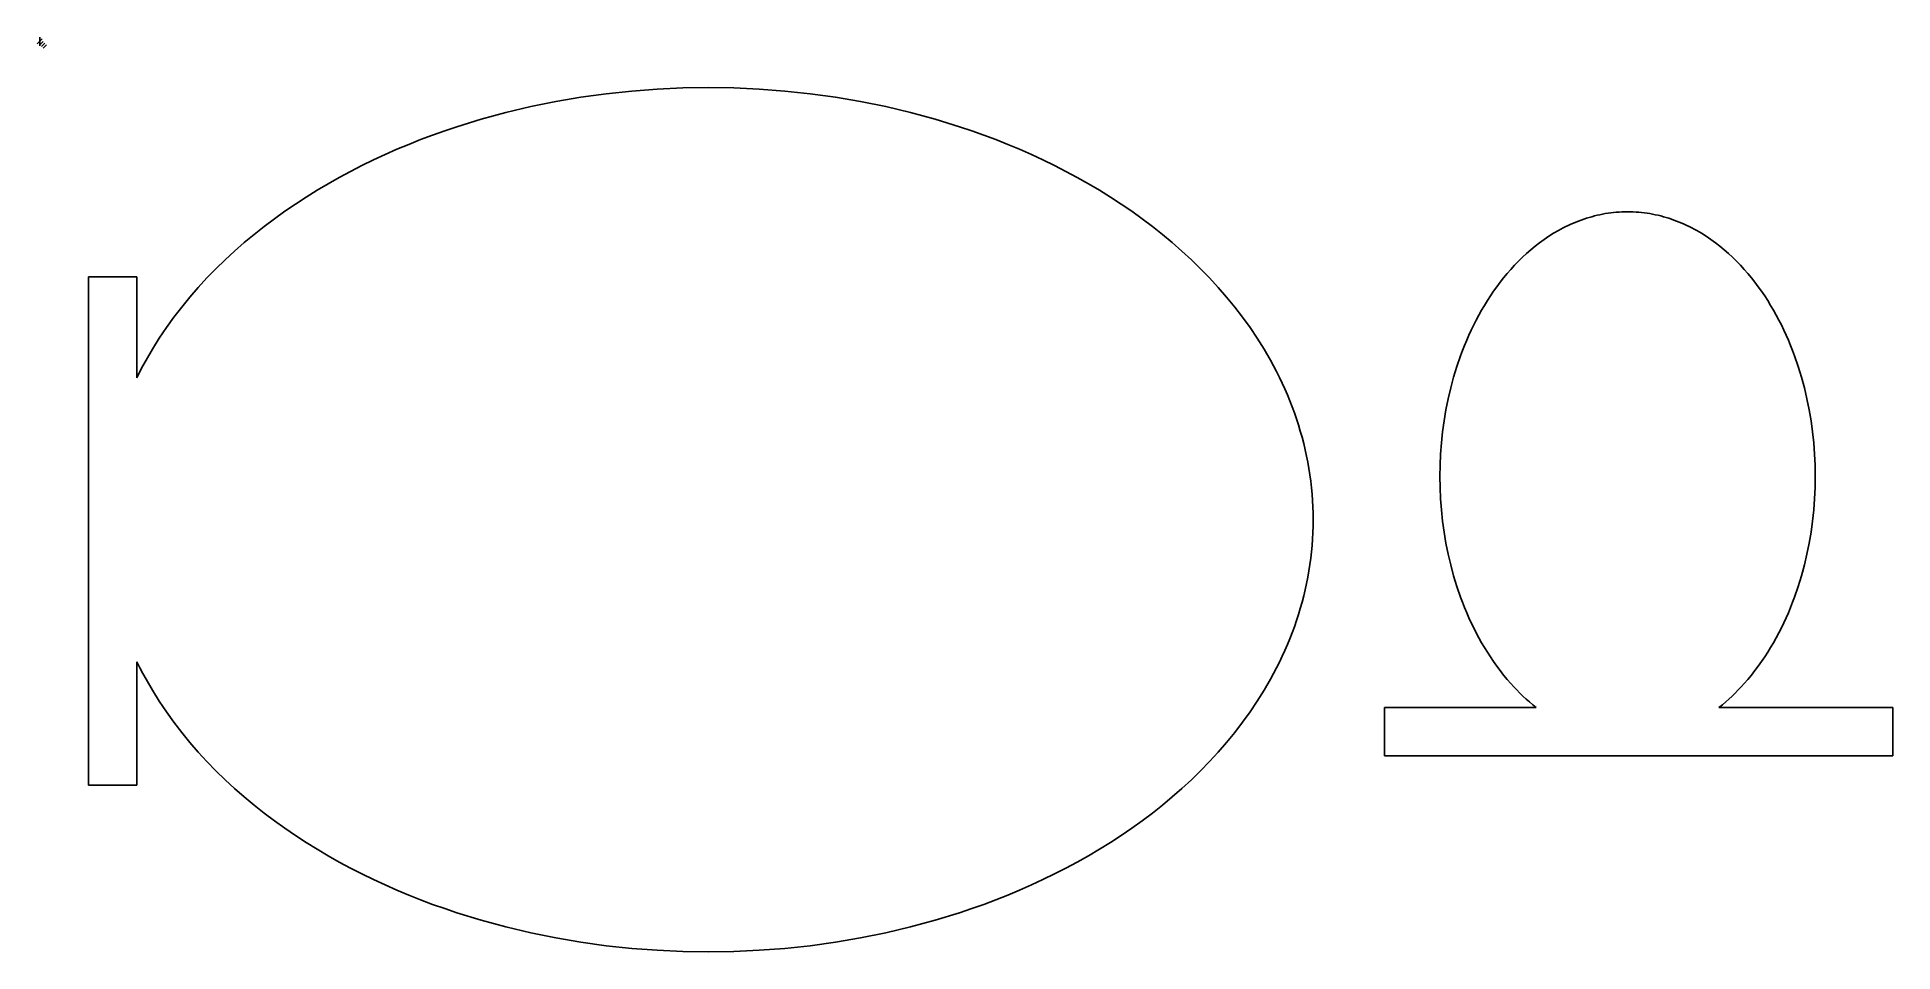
# Model space of a CAD drawing. Extents: x -1 to 610, y 188 to 489.
import ezdxf

# ---------------------------------------------------------------- set-up
doc = ezdxf.new("R2010")
doc.units = 0

msp = doc.modelspace()

# ---------------------------------------------------------------- linework, layer by layer
at = {"layer": 'Default'}
for p, q in [((178.09991, 469.30779), (186.43376, 470.45728)), ((186.43375, 470.457284), (194.79951, 471.34967)), ((194.79949, 471.349672), (203.18025, 471.984954)), ((203.18022, 471.984949), (211.57179, 472.365102)), ((211.57182, 472.365102), (219.97002, 472.491537)), ((219.97001, 472.491537), (228.36822, 472.365102)), ((228.36824, 472.365102), (236.75981, 471.984949)), ((236.75986, 471.984954), (245.14064, 471.349672)), ((245.14059, 471.34967), (253.50636, 470.457284)), ((253.50635, 470.45728), (261.84019, 469.30779)), ((145.28893, 462.09476), (153.40418, 464.29694)), ((153.40416, 464.29693), (161.58143, 466.23072)), ((161.58141, 466.23072), (169.81456, 467.90006)), ((169.81456, 467.90007), (178.09991, 469.30779)), ((261.84022, 469.30779), (270.12555, 467.90007)), ((270.12557, 467.90006), (278.35872, 466.23072)), ((278.3587, 466.23072), (286.53597, 464.29693)), ((286.53593, 464.29694), (294.6512, 462.09476)), ((129.28472, 456.86378), (133.25443, 458.27687)), ((133.25443, 458.27686), (137.24584, 459.61911)), ((137.24588, 459.61911), (145.28893, 462.09476)), ((294.65116, 462.09476), (302.69423, 459.61911)), ((302.69425, 459.61911), (306.68566, 458.27686)), ((306.68566, 458.27687), (310.65537, 456.86378)), ((113.654, 450.49208), (117.51942, 452.19388)), ((117.51942, 452.19387), (121.41526, 453.82286)), ((121.41526, 453.82285), (125.33793, 455.37959)), ((125.33792, 455.37958), (129.28472, 456.86379)), ((310.65537, 456.86379), (314.60216, 455.3793)), ((314.60216, 455.3793), (318.52482, 453.82285)), ((318.52482, 453.82285), (322.42067, 452.19386)), ((322.42066, 452.19387), (326.28609, 450.49207)), ((102.26606, 444.94669), (106.02474, 446.8689)), ((106.02474, 446.86891), (109.82158, 448.71718)), ((109.82158, 448.71719), (113.654, 450.49208)), ((326.28608, 450.49207), (330.11849, 448.71718)), ((330.11848, 448.71717), (333.91533, 446.8689)), ((333.91533, 446.86889), (337.67399, 444.94668)), ((91.24477, 438.73216), (94.87349, 440.87874)), ((94.8735, 440.87874), (98.54812, 442.94997)), ((98.54812, 442.94997), (102.26606, 444.94669)), ((337.67399, 444.94668), (341.39193, 442.94996)), ((341.39192, 442.94996), (345.06654, 440.87873)), ((345.06653, 440.87873), (348.69526, 438.73215)), ((80.64215, 431.82477), (84.12674, 434.20644)), ((84.12674, 434.20644), (87.66218, 436.50881)), ((87.66218, 436.50881), (91.24476, 438.73215)), ((348.69526, 438.73214), (352.27784, 436.5088)), ((352.27784, 436.5088), (355.81329, 434.20643)), ((355.81329, 434.20643), (359.29789, 431.82476)), ((73.84033, 426.82295), (77.21211, 429.36379)), ((77.21211, 429.36379), (80.64215, 431.82477)), ((359.29789, 431.82476), (362.72793, 429.36378)), ((362.72793, 429.36378), (366.09972, 426.82294)), ((502.96309, 427.174902), (503.79477, 427.557595)), ((503.79477, 427.557595), (504.6328, 427.925048)), ((504.632799, 427.925048), (505.47701, 428.276697)), ((505.477006, 428.276696), (506.327369, 428.611976)), ((506.327373, 428.611976), (507.183776, 428.931451)), ((507.183775, 428.931451), (508.046133, 429.233993)), ((508.046129, 429.233993), (508.913905, 429.520166)), ((508.913902, 429.520166), (509.786589, 429.788841)), ((509.786587, 429.788841), (510.664072, 430.040301)), ((510.664076, 430.040301), (511.546217, 430.273981)), ((511.546213, 430.273981), (512.432926, 430.490163)), ((512.432922, 430.490163), (513.324123, 430.688565)), ((513.324125, 430.688565), (514.219672, 430.868905)), ((514.219677, 430.868905), (515.119485, 431.0309)), ((515.119488, 431.0309), (516.023417, 431.174269)), ((516.023413, 431.174269), (516.931378, 431.299293)), ((516.931375, 431.299293), (517.843263, 431.405691)), ((517.843259, 431.40569), (518.758985, 431.492897)), ((518.758984, 431.492896), (519.678379, 431.561194)), ((519.678377, 431.561194), (520.601384, 431.610018)), ((520.60138, 431.610018), (521.527887, 431.639652)), ((521.527887, 431.639652), (522.45778, 431.648118)), ((522.457784, 431.64953), (523.387677, 431.641063)), ((523.387677, 431.639652), (524.314184, 431.610301)), ((524.31418, 431.610301), (525.237187, 431.561194)), ((525.237187, 431.561194), (526.15661, 431.492897)), ((526.156609, 431.492897), (527.072307, 431.40569)), ((527.072303, 431.405691), (527.984219, 431.299293)), ((527.984218, 431.299293), (528.892183, 431.174551)), ((528.892179, 431.174551), (529.796108, 431.0309)), ((529.796111, 431.0309), (530.695919, 430.868905)), ((530.695924, 430.868905), (531.591471, 430.688565)), ((531.591473, 430.688565), (532.482674, 430.490445)), ((532.482671, 430.490445), (533.369413, 430.274263)), ((533.36941, 430.274263), (534.251551, 430.040301)), ((534.251555, 430.040301), (535.12904, 429.788841)), ((535.129038, 429.788841), (536.001725, 429.520166)), ((536.001722, 429.520166), (536.869498, 429.234275)), ((536.869494, 429.234275), (537.731852, 428.931451)), ((537.731851, 428.931451), (538.588254, 428.612258)), ((538.588258, 428.612258), (539.438621, 428.276696)), ((539.438619, 428.276696), (540.282858, 427.925047)), ((540.282859, 427.925048), (541.120889, 427.557877)), ((541.120889, 427.557877), (541.952569, 427.174902)), ((64.11163, 418.71895), (67.28639, 421.50081)), ((67.28638, 421.50081), (70.53052, 424.20196)), ((70.53052, 424.20195), (73.84033, 426.82295)), ((366.09973, 426.82294), (369.40954, 424.20194)), ((369.40955, 424.20195), (372.65369, 421.5008)), ((372.65369, 421.5008), (375.82846, 418.71866)), ((492.068987, 420.33129), (493.527337, 421.46018)), ((493.527337, 421.46018), (495.020747, 422.54335)), ((495.020737, 422.54335), (496.548887, 423.57854)), ((496.548887, 423.578544), (498.109827, 424.56237)), ((498.109827, 424.562369), (499.700767, 425.491444)), ((499.700772, 425.491448), (500.506657, 425.934819)), ((500.506656, 425.934819), (501.319032, 426.363232)), ((501.319034, 426.363232), (502.137816, 426.776405)), ((502.13782, 426.776405), (502.963094, 427.174902)), ((541.952565, 427.174902), (542.777839, 426.776687)), ((542.777843, 426.776687), (543.596625, 426.363232)), ((543.596627, 426.363232), (544.409003, 425.934819)), ((544.409002, 425.934819), (545.214887, 425.49173)), ((545.214892, 425.491726), (546.805862, 424.562369)), ((546.805862, 424.562372), (548.366802, 423.578546)), ((548.366802, 423.578552), (549.894952, 422.543642)), ((549.894942, 422.543642), (551.388352, 421.460472)), ((551.388352, 421.460472), (552.846732, 420.331302)), ((57.98383, 412.91053), (61.00948, 415.85552)), ((61.00948, 415.85552), (64.11163, 418.71894)), ((375.82846, 418.71865), (378.93059, 415.85551)), ((378.93059, 415.85551), (381.95626, 412.91052)), ((485.307417, 414.07301), (486.588537, 415.39917)), ((486.588537, 415.39917), (487.905387, 416.69034)), ((487.905387, 416.69034), (489.257847, 417.94397)), ((489.257857, 417.94397), (490.645767, 419.15837)), ((490.645767, 419.15838), (492.068987, 420.33129)), ((552.846732, 420.331302), (554.269982, 419.158672)), ((554.269982, 419.158672), (555.657892, 417.944272)), ((555.657902, 417.944272), (557.010362, 416.690362)), ((557.010362, 416.690352), (558.327212, 415.399472)), ((558.327212, 415.399462), (559.608332, 414.073022)), ((16.0627, 410.286), (31.9888, 410.286)), ((16.0627, 243.062), (16.0627, 410.286)), ((31.9888, 410.286), (31.9888, 377.06)), ((52.18091, 406.77673), (55.03939, 409.88428)), ((55.0394, 409.88427), (57.98382, 412.91054)), ((381.95627, 412.91053), (384.90069, 409.88426)), ((384.90069, 409.88427), (387.75918, 406.77672)), ((480.544787, 408.46159), (481.681187, 409.90628)), ((481.681177, 409.90629), (482.853447, 411.32417)), ((482.853437, 411.32417), (484.062227, 412.71355)), ((484.062227, 412.71355), (485.307417, 414.07301)), ((559.608332, 414.073022), (560.853552, 412.713842)), ((560.853542, 412.713842), (562.062332, 411.324182)), ((562.062332, 411.324182), (563.234622, 409.906582)), ((563.234622, 409.906572), (564.370992, 408.461882)), ((46.74066, 400.32006), (49.41309, 403.58876)), ((49.41309, 403.58875), (52.1809, 406.77673)), ((387.75917, 406.77672), (390.52698, 403.58846)), ((390.52697, 403.58846), (393.19939, 400.31976)), ((476.346407, 402.4305), (477.345134, 403.97425)), ((477.345127, 403.97425), (478.377387, 405.49458)), ((478.377377, 405.49458), (479.443727, 406.99064)), ((479.443727, 406.99064), (480.544787, 408.46158)), ((564.370992, 408.461872), (565.472082, 406.990932)), ((565.472082, 406.990932), (566.538432, 405.494872)), ((566.538422, 405.494872), (567.570682, 403.974262)), ((567.570675, 403.974262), (568.569402, 402.430792)), ((41.70087, 393.54251), (44.16836, 396.97123)), ((44.16835, 396.97122), (46.74067, 400.32007)), ((393.19939, 400.31976), (395.7717, 396.9712)), ((395.7717, 396.9712), (398.2392, 393.54248)), ((472.682407, 396.05256), (473.548687, 397.67421)), ((473.548683, 397.67421), (474.447927, 399.27864)), ((474.447926, 399.27864), (475.380613, 400.86473)), ((475.380614, 400.86473), (476.346406, 402.4305)), ((568.569405, 402.430792), (569.535225, 400.864742)), ((569.535228, 400.864742), (570.467915, 399.278652)), ((570.467914, 399.278652), (571.367158, 397.674502)), ((571.367154, 397.674502), (572.233434, 396.052572)), ((39.34349, 390.03506), (41.70088, 393.54252)), ((398.2392, 393.54249), (400.59657, 390.03475)), ((469.538174, 389.39946), (470.277003, 391.0863)), ((470.276999, 391.0863), (471.047014, 392.7579)), ((471.047017, 392.75791), (471.848669, 394.41342)), ((471.848667, 394.41342), (472.682407, 396.05257)), ((572.233434, 396.052572), (573.067174, 394.413712)), ((573.067174, 394.413702), (573.868854, 392.758192)), ((573.868849, 392.758182), (574.638864, 391.086582)), ((574.63886, 391.086582), (575.377689, 389.399742)), ((34.98442, 382.79663), (37.10256, 386.45169)), ((37.10256, 386.45169), (39.34349, 390.03506)), ((400.59657, 390.03475), (402.8375, 386.45166)), ((402.8375, 386.45166), (404.95563, 382.7966)), ((467.507287, 384.25822), (468.153011, 385.98316)), ((468.153008, 385.98316), (468.830087, 387.69766)), ((468.830083, 387.69766), (469.538178, 389.39946)), ((575.377685, 389.399742), (576.08578, 387.697662)), ((576.085776, 387.697662), (576.762855, 385.983162)), ((576.762852, 385.983162), (577.408576, 384.258222)), ((31.988693, 377.05991), (32.995433, 379.07356)), ((32.99544, 379.07356), (33.973393, 380.94328)), ((33.97339, 380.94328), (34.98442, 382.79663)), ((404.95563, 382.7966), (405.96666, 380.94325)), ((405.966664, 380.94325), (406.94462, 379.07353)), ((406.944619, 379.07353), (407.888934, 377.18744)), ((465.231531, 377.26419), (466.308631, 380.77898)), ((466.308631, 380.77899), (467.507281, 384.25822)), ((577.408582, 384.258222), (578.607262, 380.778992)), ((578.607262, 380.778992), (579.684332, 377.264482)), ((407.88893, 377.18744), (408.799209, 375.2847)), ((408.799212, 375.2847), (409.67489, 373.36615)), ((409.674887, 373.36615), (410.515372, 371.43124)), ((463.431522, 370.14315), (464.273503, 373.71862)), ((464.273501, 373.71863), (465.231532, 377.26418)), ((579.684331, 377.264472), (580.642362, 373.718922)), ((580.642362, 373.718912), (581.484371, 370.143442)), ((410.515373, 371.43124), (411.320157, 369.48052)), ((411.320159, 369.48052), (412.088593, 367.51428)), ((412.088595, 367.51428), (412.820199, 365.53223)), ((462.089814, 362.91148), (462.703844, 366.53916)), ((462.703843, 366.53917), (463.431524, 370.14314)), ((581.484371, 370.143432), (582.212052, 366.539462)), ((582.212051, 366.539452), (582.826081, 362.911772)), ((412.820202, 365.53224), (413.514355, 363.53495)), ((413.514355, 363.53496), (414.169872, 361.52441)), ((414.169877, 361.52441), (414.785685, 359.50285)), ((461.588844, 359.26545), (462.089816, 362.91148)), ((582.826079, 362.911772), (583.327051, 359.265742)), ((414.785684, 359.50285), (415.361417, 357.47057)), ((415.36142, 357.47057), (415.896654, 355.42813)), ((415.89665, 355.42813), (416.39099, 353.37581)), ((460.923533, 351.93756), (461.20028, 355.60588)), ((461.20028, 355.60588), (461.588843, 359.26545)), ((583.327052, 359.265742), (583.715615, 355.605892)), ((583.715615, 355.605892), (583.99239, 351.937852)), ((416.39099, 353.37581), (416.844041, 351.31446)), ((416.844041, 351.31446), (417.255436, 349.2438)), ((417.255436, 349.2438), (417.624752, 347.16495)), ((460.702864, 344.59555), (460.757925, 348.26585)), ((460.757925, 348.26585), (460.923533, 351.93756)), ((583.99239, 351.937852), (584.15797, 348.265862)), ((584.157969, 348.265852), (584.213059, 344.595842)), ((417.624752, 347.16495), (417.951452, 345.08018)), ((417.951452, 345.08018), (418.235057, 342.99117)), ((418.235057, 342.99117), (418.475454, 340.89821)), ((460.757925, 340.92526), (460.702864, 344.59556)), ((584.213059, 344.595842), (584.157998, 340.925542)), ((418.475454, 340.89822), (418.672501, 338.80046)), ((418.672501, 338.80046), (418.826002, 336.69819)), ((418.826001, 336.69818), (418.935842, 334.59055)), ((460.923533, 337.25355), (460.757925, 340.92526)), ((461.200308, 333.58523), (460.923533, 337.25355)), ((583.992418, 337.253552), (583.715643, 333.585512)), ((584.157998, 340.925542), (583.992418, 337.253552)), ((418.935842, 334.59054), (419.001882, 332.47811)), ((419.001882, 332.47811), (419.023896, 330.35975)), ((419.023896, 330.35976), (419.001882, 328.24168)), ((461.588843, 329.92566), (461.200308, 333.58523)), ((462.089844, 326.27935), (461.588844, 329.92566)), ((583.327108, 329.925662), (582.826136, 326.279632)), ((583.715643, 333.585512), (583.327108, 329.925662)), ((418.826001, 324.02161), (418.672472, 321.91934)), ((418.935842, 326.12896), (418.826001, 324.02161)), ((419.001854, 328.24168), (418.935842, 326.12897)), ((462.703844, 322.65167), (462.089842, 326.27935)), ((582.826138, 326.279632), (582.212108, 322.651952)), ((418.235028, 317.72863), (417.951423, 315.63962)), ((418.475425, 319.82159), (418.235028, 317.72863)), ((418.672472, 321.91934), (418.475425, 319.82158)), ((463.431552, 319.04769), (462.703843, 322.65166)), ((464.273533, 315.47221), (463.431552, 319.04768)), ((581.48443, 319.047962), (580.642449, 315.472492)), ((582.212109, 322.651942), (581.484428, 319.047972)), ((417.255407, 311.47573), (416.844012, 309.40535)), ((417.624751, 313.55458), (417.255407, 311.47573)), ((417.951423, 315.63963), (417.624751, 313.55457)), ((465.231562, 311.92665), (464.273531, 315.4722)), ((466.308661, 308.41213), (465.231561, 311.92664)), ((579.684421, 311.926922), (578.607351, 308.412132)), ((580.642451, 315.472482), (579.68442, 311.926932)), ((416.390961, 307.34372), (415.896593, 305.29168)), ((416.844012, 309.40535), (416.390961, 307.34372)), ((467.507341, 304.9329), (466.308661, 308.41213)), ((578.607351, 308.412122), (577.408671, 304.932892)), ((414.169813, 299.1954), (413.514296, 297.18485)), ((414.785626, 301.21696), (414.169818, 299.1954)), ((415.361358, 303.24924), (414.785625, 301.21696)), ((415.896595, 305.29168), (415.361361, 303.24924)), ((468.153071, 303.20767), (467.507347, 304.93289)), ((468.830147, 301.49317), (468.153068, 303.20767)), ((469.538238, 299.79137), (468.830143, 301.49317)), ((470.277063, 298.10453), (469.538234, 299.79137)), ((575.37779, 299.791652), (574.638961, 298.104812)), ((576.085861, 301.493452), (575.377794, 299.791652)), ((576.762944, 303.207952), (576.085865, 301.493452)), ((577.408665, 304.932892), (576.762941, 303.207952)), ((412.088564, 293.20553), (411.320102, 291.23901)), ((412.820142, 295.18758), (412.088566, 293.20553)), ((413.514296, 297.18486), (412.820143, 295.18757)), ((471.047074, 296.43293), (470.277059, 298.10453)), ((471.848729, 294.77741), (471.047077, 296.43292)), ((472.682497, 293.13854), (471.848729, 294.7774)), ((473.548779, 291.51661), (472.682499, 293.13854)), ((572.233557, 293.138552), (571.367277, 291.516902)), ((573.067297, 294.777692), (572.233557, 293.138542)), ((573.868947, 296.433202), (573.067295, 294.777692)), ((574.638965, 298.104812), (573.86895, 296.433212)), ((409.6748, 287.35366), (408.799122, 285.43483)), ((410.515312, 289.28857), (409.674798, 287.35366)), ((411.320098, 291.23901), (410.515314, 289.28857)), ((474.448019, 289.91218), (473.548775, 291.51661)), ((475.380705, 288.32609), (474.448018, 289.91218)), ((476.346528, 286.76032), (475.380708, 288.32609)), ((569.53535, 288.326382), (568.569558, 286.760612)), ((570.468038, 289.912472), (569.535351, 288.326382)), ((571.367281, 291.516902), (570.468037, 289.912472)), ((32.99549, 281.6463), (31.9888, 283.66024)), ((31.9888, 283.66), (31.9888, 243.062)), ((33.97344, 279.77658), (32.99549, 281.6463)), ((406.94453, 281.64628), (405.966574, 279.77656)), ((407.888844, 283.53237), (406.944529, 281.64628)), ((408.799119, 285.43483), (407.88884, 283.53237)), ((477.345258, 285.21657), (476.346531, 286.76032)), ((478.377511, 283.69624), (477.345251, 285.21657)), ((479.443881, 282.20018), (478.377501, 283.69624)), ((480.544941, 280.72924), (479.443881, 282.20018)), ((565.472237, 282.200472), (564.371177, 280.729532)), ((566.538587, 283.696532), (565.472237, 282.200472)), ((567.570837, 285.216862), (566.538577, 283.696532)), ((568.569557, 286.760612), (567.57083, 285.216862)), ((34.98447, 277.92323), (33.97344, 279.77658)), ((37.1026, 274.26817), (34.98447, 277.92323)), ((404.95554, 277.92321), (402.83741, 274.26815)), ((405.96657, 279.77656), (404.95554, 277.92321)), ((481.681341, 279.28454), (480.544941, 280.72923)), ((482.853601, 277.86693), (481.681331, 279.28453)), ((484.062381, 276.47727), (482.853591, 277.86693)), ((485.026501, 275.41865), (484.062374, 276.47726)), ((486.012334, 274.3795), (485.026504, 275.41864)), ((559.88958, 275.418942), (558.90375, 274.379802)), ((560.85376, 276.477562), (559.889577, 275.418952)), ((562.062517, 277.866942), (560.853757, 276.477562)), ((563.234807, 279.284822), (562.062517, 277.866942)), ((564.371177, 280.729522), (563.234807, 279.284832)), ((39.34353, 270.68508), (37.1026, 274.26817)), ((41.70091, 267.17735), (39.34353, 270.68508)), ((400.59648, 270.68478), (398.23908, 267.17733)), ((402.83741, 274.26815), (400.59648, 270.68478)), ((487.019754, 273.36124), (486.012334, 274.3795)), ((488.048704, 272.36443), (487.019754, 273.361238)), ((489.099134, 271.390478), (488.048704, 272.364426)), ((490.170984, 270.439956), (489.099134, 271.39048)), ((491.264144, 269.51427), (490.170984, 270.439958)), ((492.378584, 268.613978), (491.264144, 269.514266)), ((553.6518, 269.514288), (552.53733, 268.614)), ((554.74498, 270.43998), (553.65179, 269.514292)), ((555.81686, 271.390502), (554.74498, 270.439978)), ((556.86732, 272.364728), (555.81686, 271.390498)), ((557.8963, 273.361258), (556.86732, 272.364732)), ((558.90375, 274.379802), (557.8963, 273.361262)), ((44.1684, 263.74892), (41.70092, 267.17735)), ((46.74072, 260.40007), (44.16841, 263.74892)), ((395.77158, 263.74863), (393.19927, 260.39978)), ((398.23908, 267.17734), (395.77158, 263.74862)), ((442.531433, 268.61456), (492.378, 268.614)), ((442.5315, 252.6879), (442.532, 268.614)), ((552.5373, 268.6141), (609.756, 268.614)), ((609.756, 268.6141), (609.756, 252.688)), ((49.41315, 257.13138), (46.74072, 260.40008)), ((52.18096, 253.94312), (49.41315, 257.13138)), ((390.52682, 257.1311), (387.75901, 253.94312)), ((393.19926, 260.39979), (390.52682, 257.13109)), ((55.03944, 250.83557), (52.18096, 253.94312)), ((57.98386, 247.80931), (55.03944, 250.83558)), ((384.90053, 250.83558), (381.95611, 247.80931)), ((387.75902, 253.94312), (384.90053, 250.83557)), ((609.756, 252.6879), (442.532, 252.688)), ((61.00951, 244.86433), (57.98386, 247.80932)), ((64.11166, 242.00119), (61.00951, 244.86433)), ((378.93043, 244.86433), (375.82827, 242.00091)), ((381.9561, 247.80932), (378.93043, 244.86433)), ((31.9888, 243.062), (16.0627, 243.062)), ((67.28642, 239.21933), (64.11167, 242.00119)), ((70.53056, 236.5179), (67.28643, 239.21933)), ((372.65352, 239.21904), (369.40938, 236.51789)), ((375.82827, 242.0009), (372.65353, 239.21904)), ((73.84038, 233.89719), (70.53057, 236.5179)), ((77.21216, 231.35634), (73.84038, 233.89718)), ((366.09955, 233.8969), (362.72779, 231.35606)), ((369.40937, 236.5179), (366.09956, 233.8969)), ((80.64219, 228.89508), (77.21215, 231.35634)), ((84.12678, 226.51369), (80.64219, 228.89508)), ((87.66222, 224.21132), (84.12678, 226.51369)), ((355.81318, 226.51341), (352.27773, 224.21104)), ((359.29775, 228.89508), (355.81318, 226.51341)), ((362.72779, 231.35606), (359.29775, 228.89508)), ((91.24479, 221.9877), (87.66222, 224.21133)), ((94.87351, 219.8414), (91.24479, 221.9877)), ((98.54812, 217.76989), (94.8735, 219.8414)), ((345.06643, 219.84111), (341.39181, 217.76988)), ((348.69515, 221.98769), (345.06642, 219.84111)), ((352.27773, 224.21104), (348.69515, 221.9877)), ((102.26605, 215.77345), (98.54811, 217.76989)), ((106.02472, 213.85124), (102.26605, 215.77345)), ((109.82156, 212.00268), (106.02472, 213.85123)), ((333.9152, 213.85094), (330.11835, 212.00267)), ((337.67388, 215.77316), (333.91519, 213.85095)), ((341.39182, 217.76988), (337.67388, 215.77316)), ((113.65397, 210.22778), (109.82156, 212.00267)), ((117.51939, 208.52598), (113.65397, 210.22778)), ((121.41522, 206.897), (117.51938, 208.52599)), ((322.4205, 208.52598), (318.52465, 206.89699)), ((326.28592, 210.22777), (322.42049, 208.52597)), ((330.11835, 212.00266), (326.28592, 210.22777)), ((125.33788, 205.34055), (121.41522, 206.897)), ((129.28468, 203.85606), (125.33788, 205.34055)), ((133.25438, 202.44326), (129.28467, 203.85606)), ((137.24579, 201.10073), (133.25438, 202.44326)), ((306.68549, 202.44298), (302.69408, 201.10073)), ((310.6552, 203.85606), (306.68549, 202.44297)), ((314.60199, 205.34054), (310.6552, 203.85605)), ((318.52465, 206.89699), (314.60199, 205.34054)), ((145.28888, 198.62508), (137.24582, 201.10073)), ((153.40412, 196.42318), (145.28887, 198.62508)), ((161.58137, 194.48912), (153.40409, 196.42319)), ((286.53577, 196.42291), (278.3585, 194.48912)), ((294.651, 198.62508), (286.53576, 196.4229)), ((302.69406, 201.10073), (294.65099, 198.62508)), ((169.81449, 192.81978), (161.58134, 194.48912)), ((178.09984, 191.41205), (169.8145, 192.81977)), ((186.4337, 190.26256), (178.09986, 191.41205)), ((194.79946, 189.37017), (186.4337, 190.262556)), ((203.1802, 188.734886), (194.79944, 189.370168)), ((245.14047, 189.370168), (236.75969, 188.734886)), ((253.50619, 190.262556), (245.14042, 189.37017)), ((261.84002, 191.41205), (253.50618, 190.26256)), ((270.12538, 192.81977), (261.84005, 191.41205)), ((278.35855, 194.48912), (270.12537, 192.81978)), ((211.57174, 188.354738), (203.18016, 188.734891)), ((219.96996, 188.228303), (211.57175, 188.354738)), ((228.36815, 188.354738), (219.96994, 188.228303)), ((236.75974, 188.734891), (228.36817, 188.354738))]:
    msp.add_line(p, q, dxfattribs=at)
at = {"layer": 'Layer 1'}
for p, q in [((0.846666, 488.527), (-0.846666, 486.833)), ((0, 489.091), (0, 486.269)), ((1.12889, 487.68), (0, 486.55111)), ((1.69333, 487.116), (0.56444, 485.98711)), ((2.25778, 486.551), (1.12889, 485.42211))]:
    msp.add_line(p, q, dxfattribs=at)

doc.saveas('drawing.dxf')
